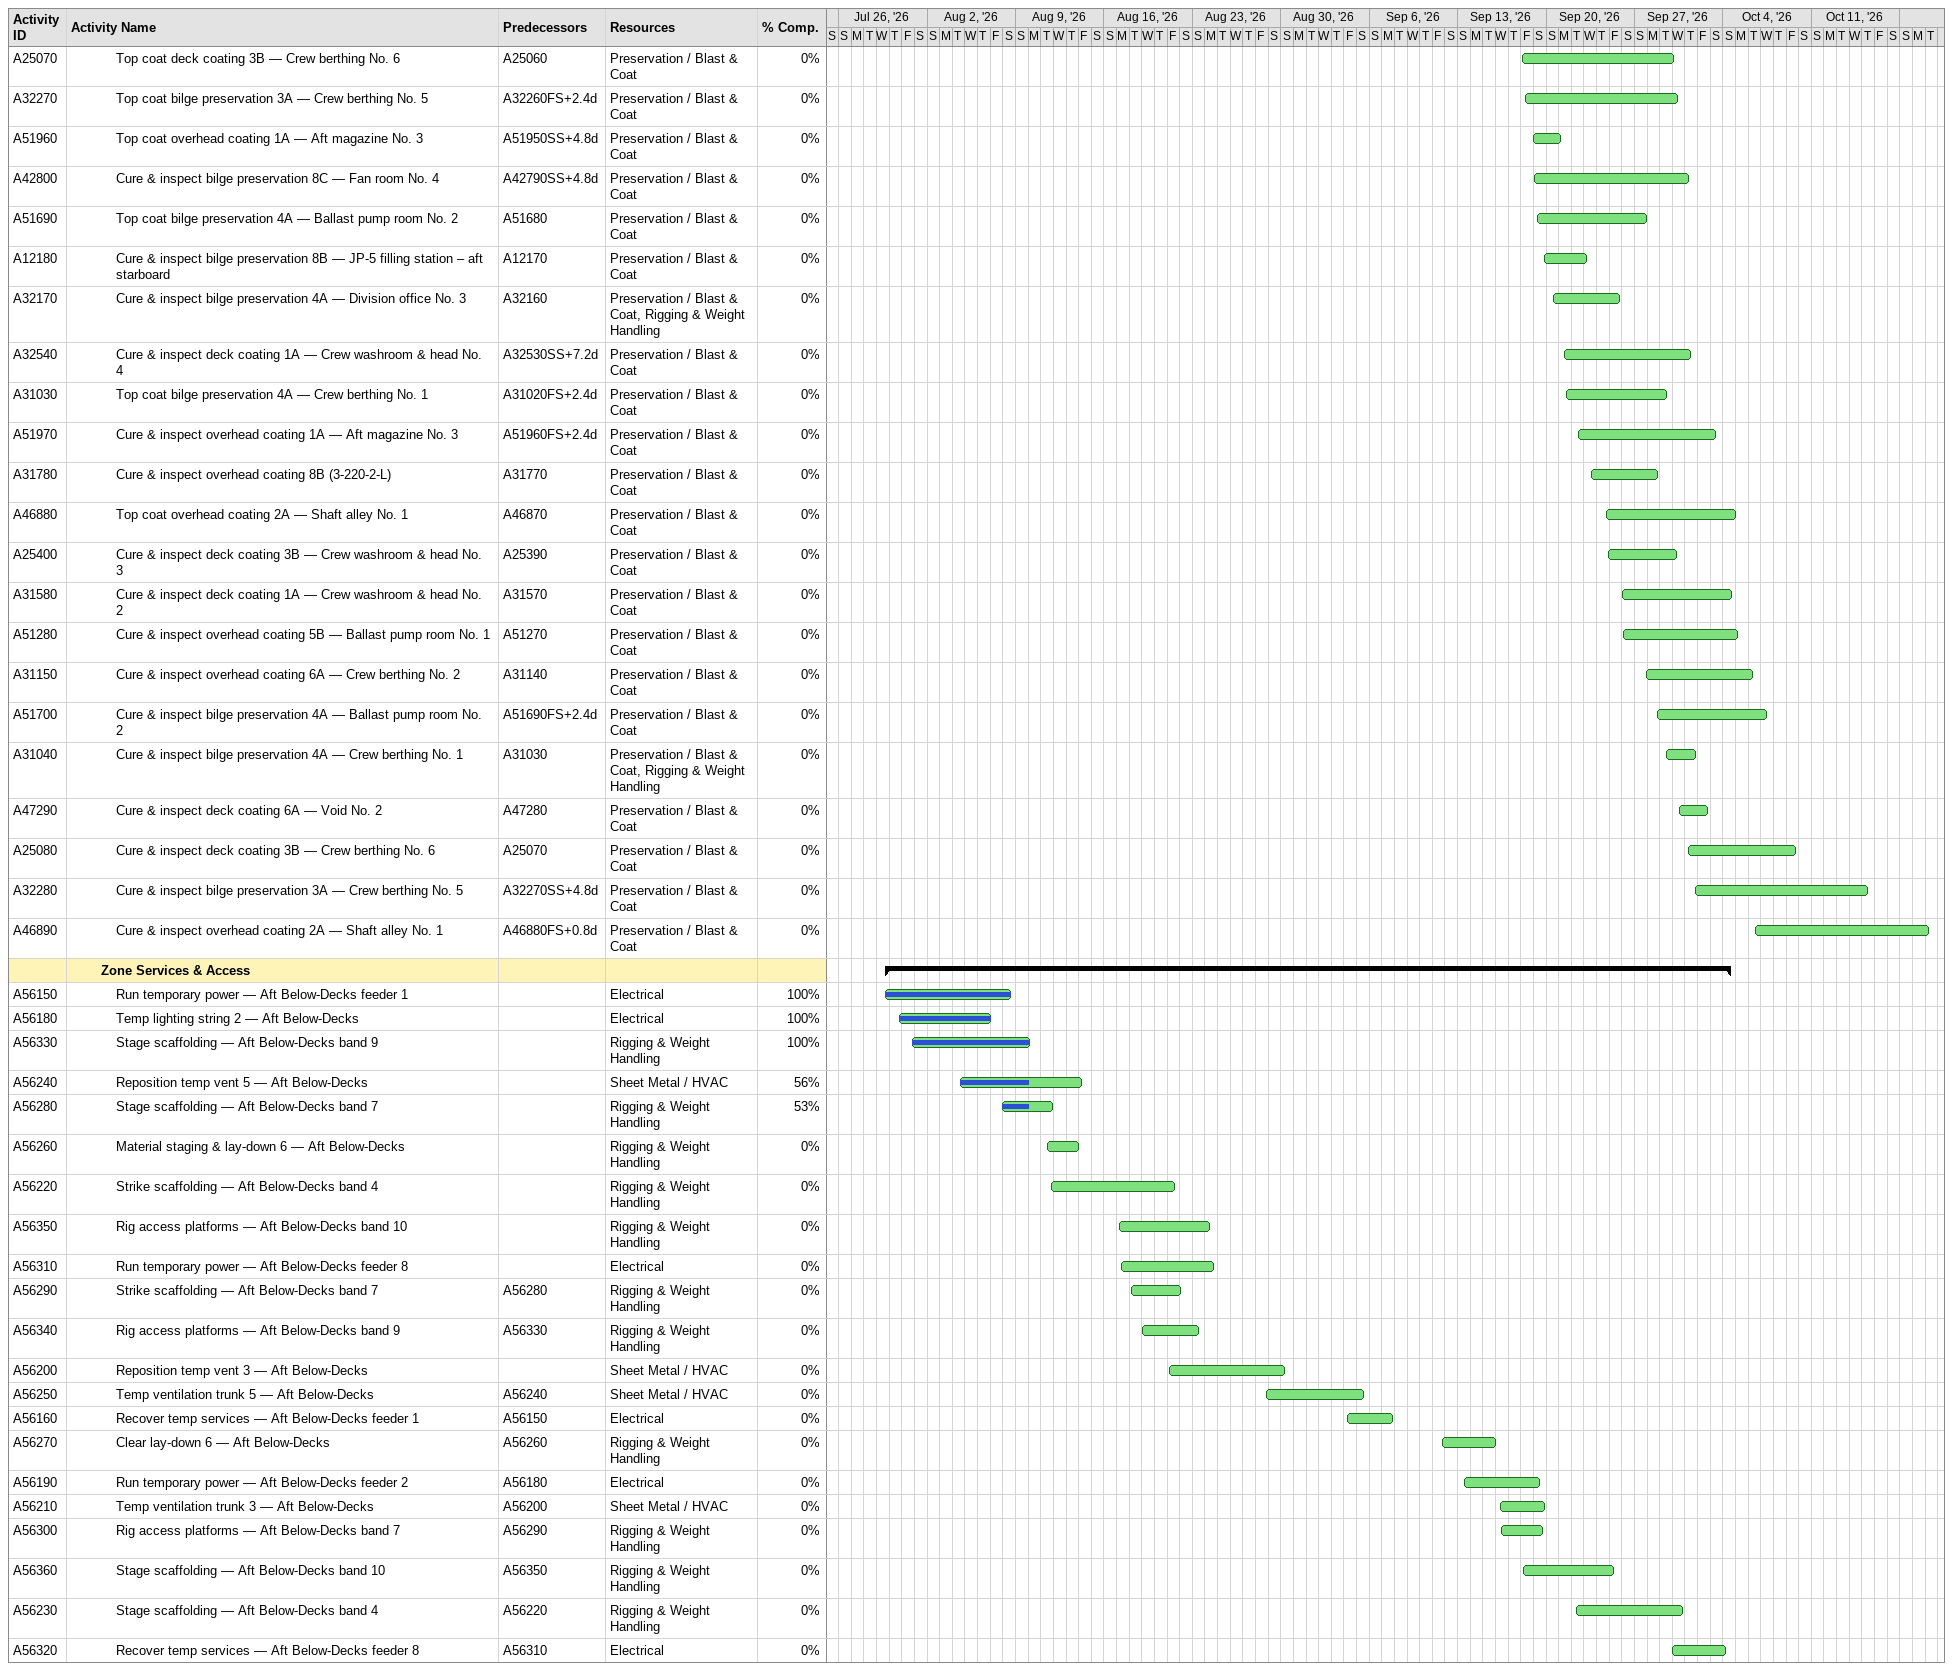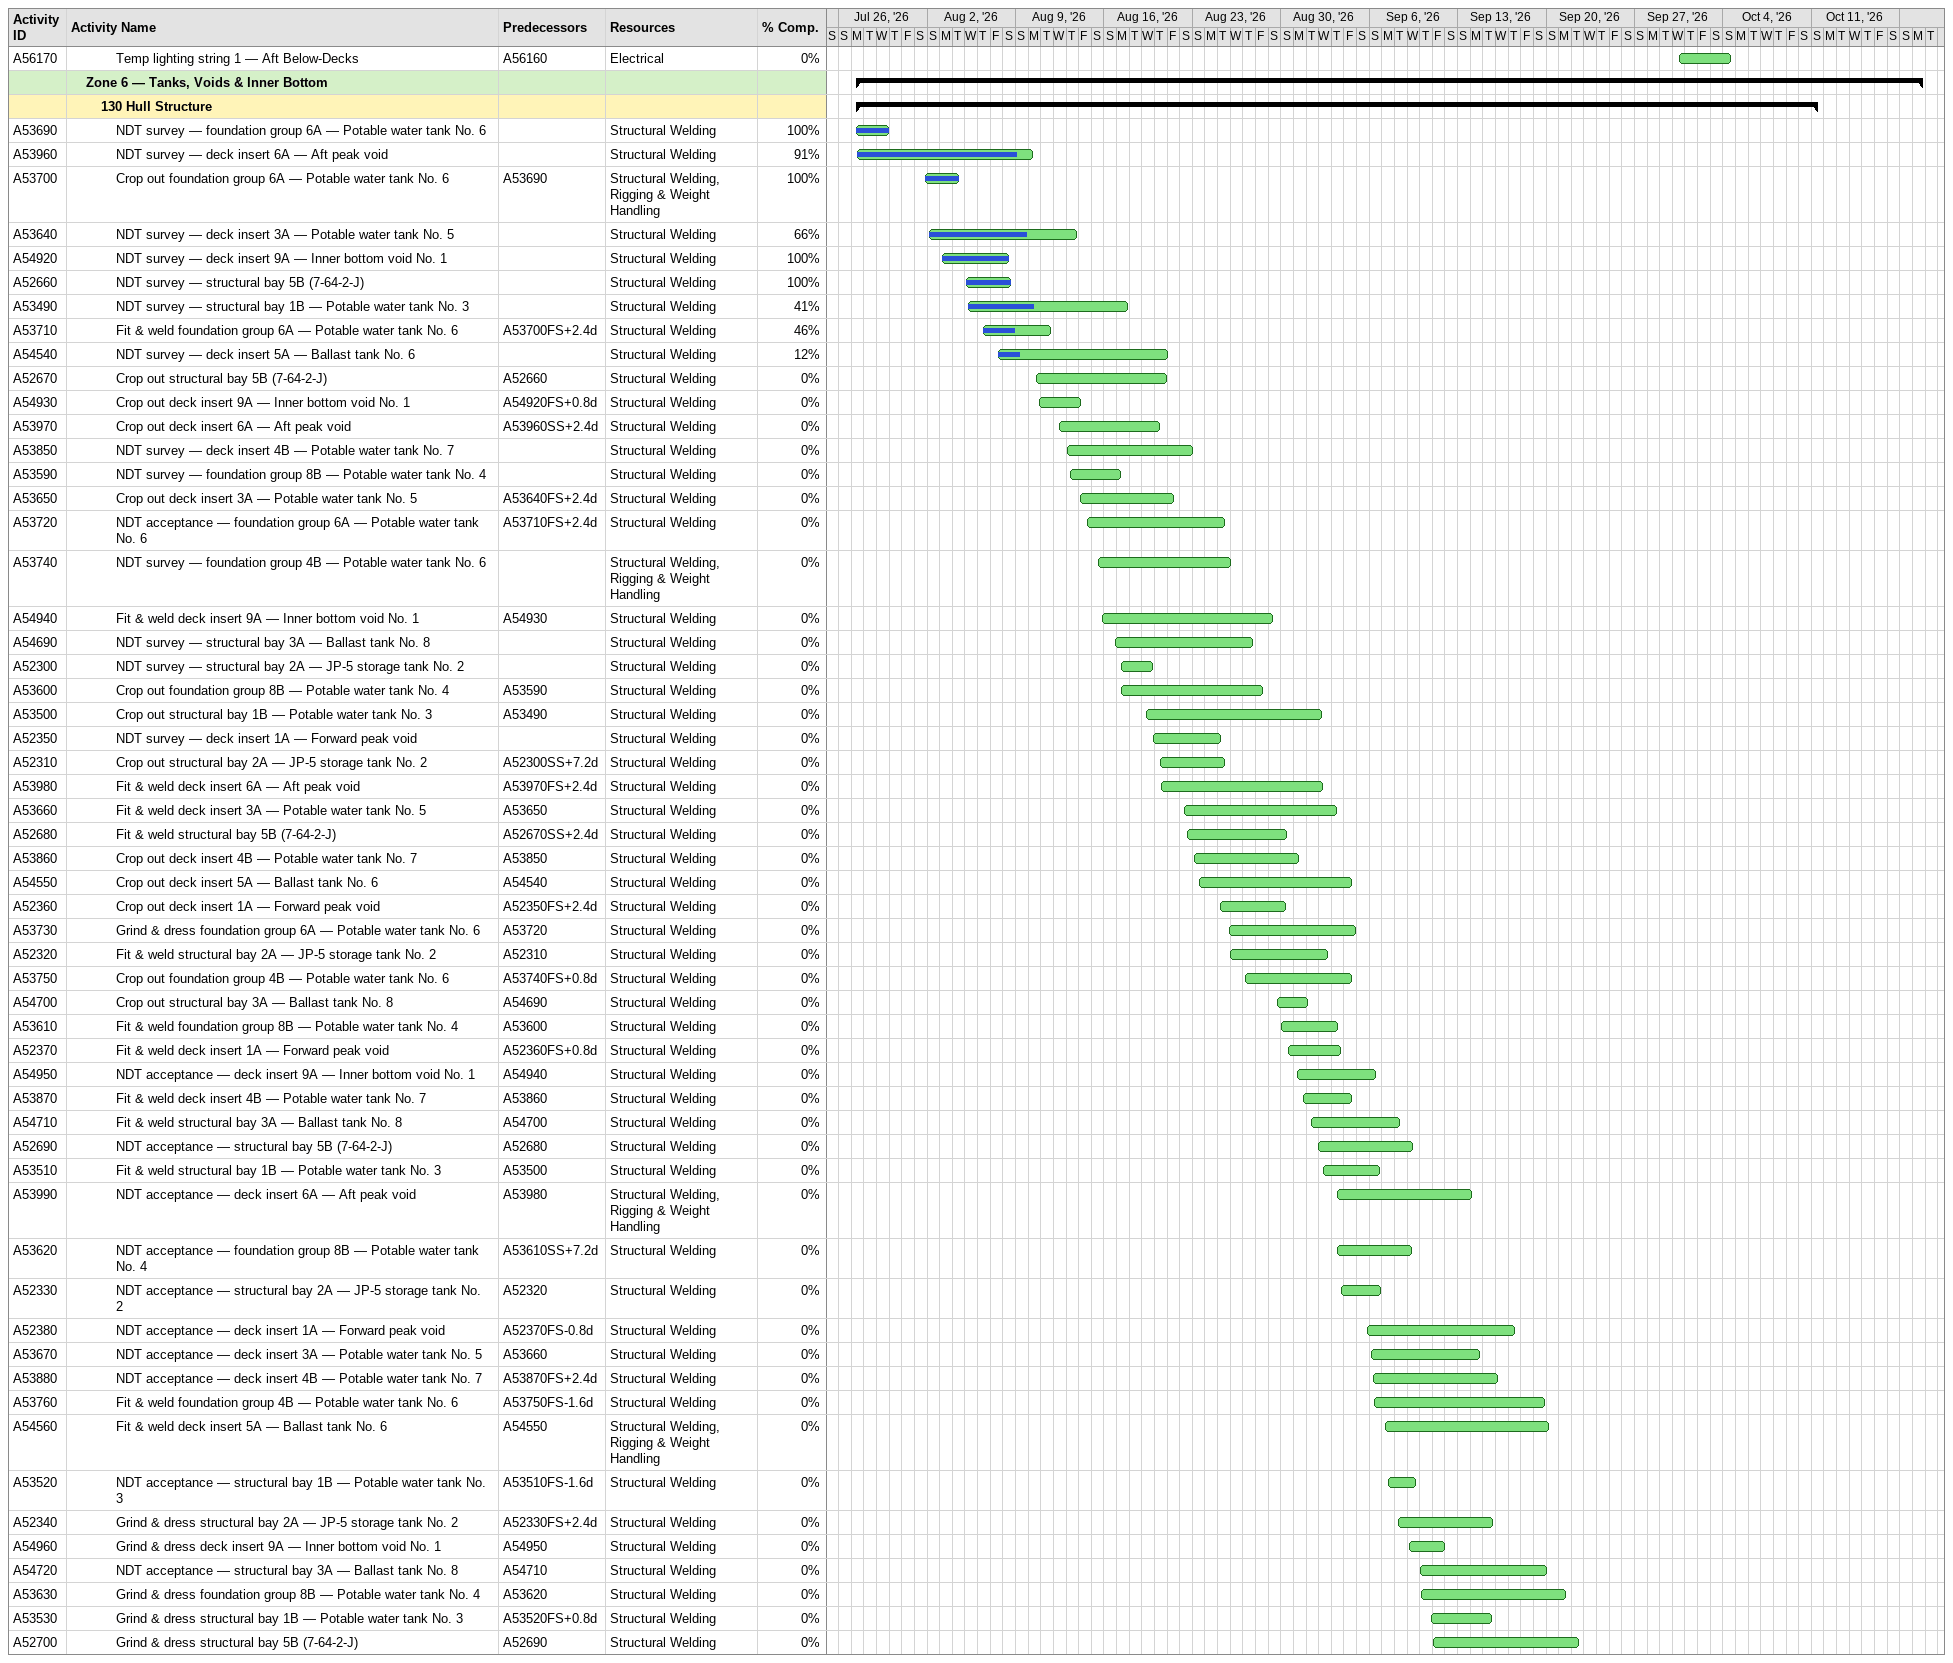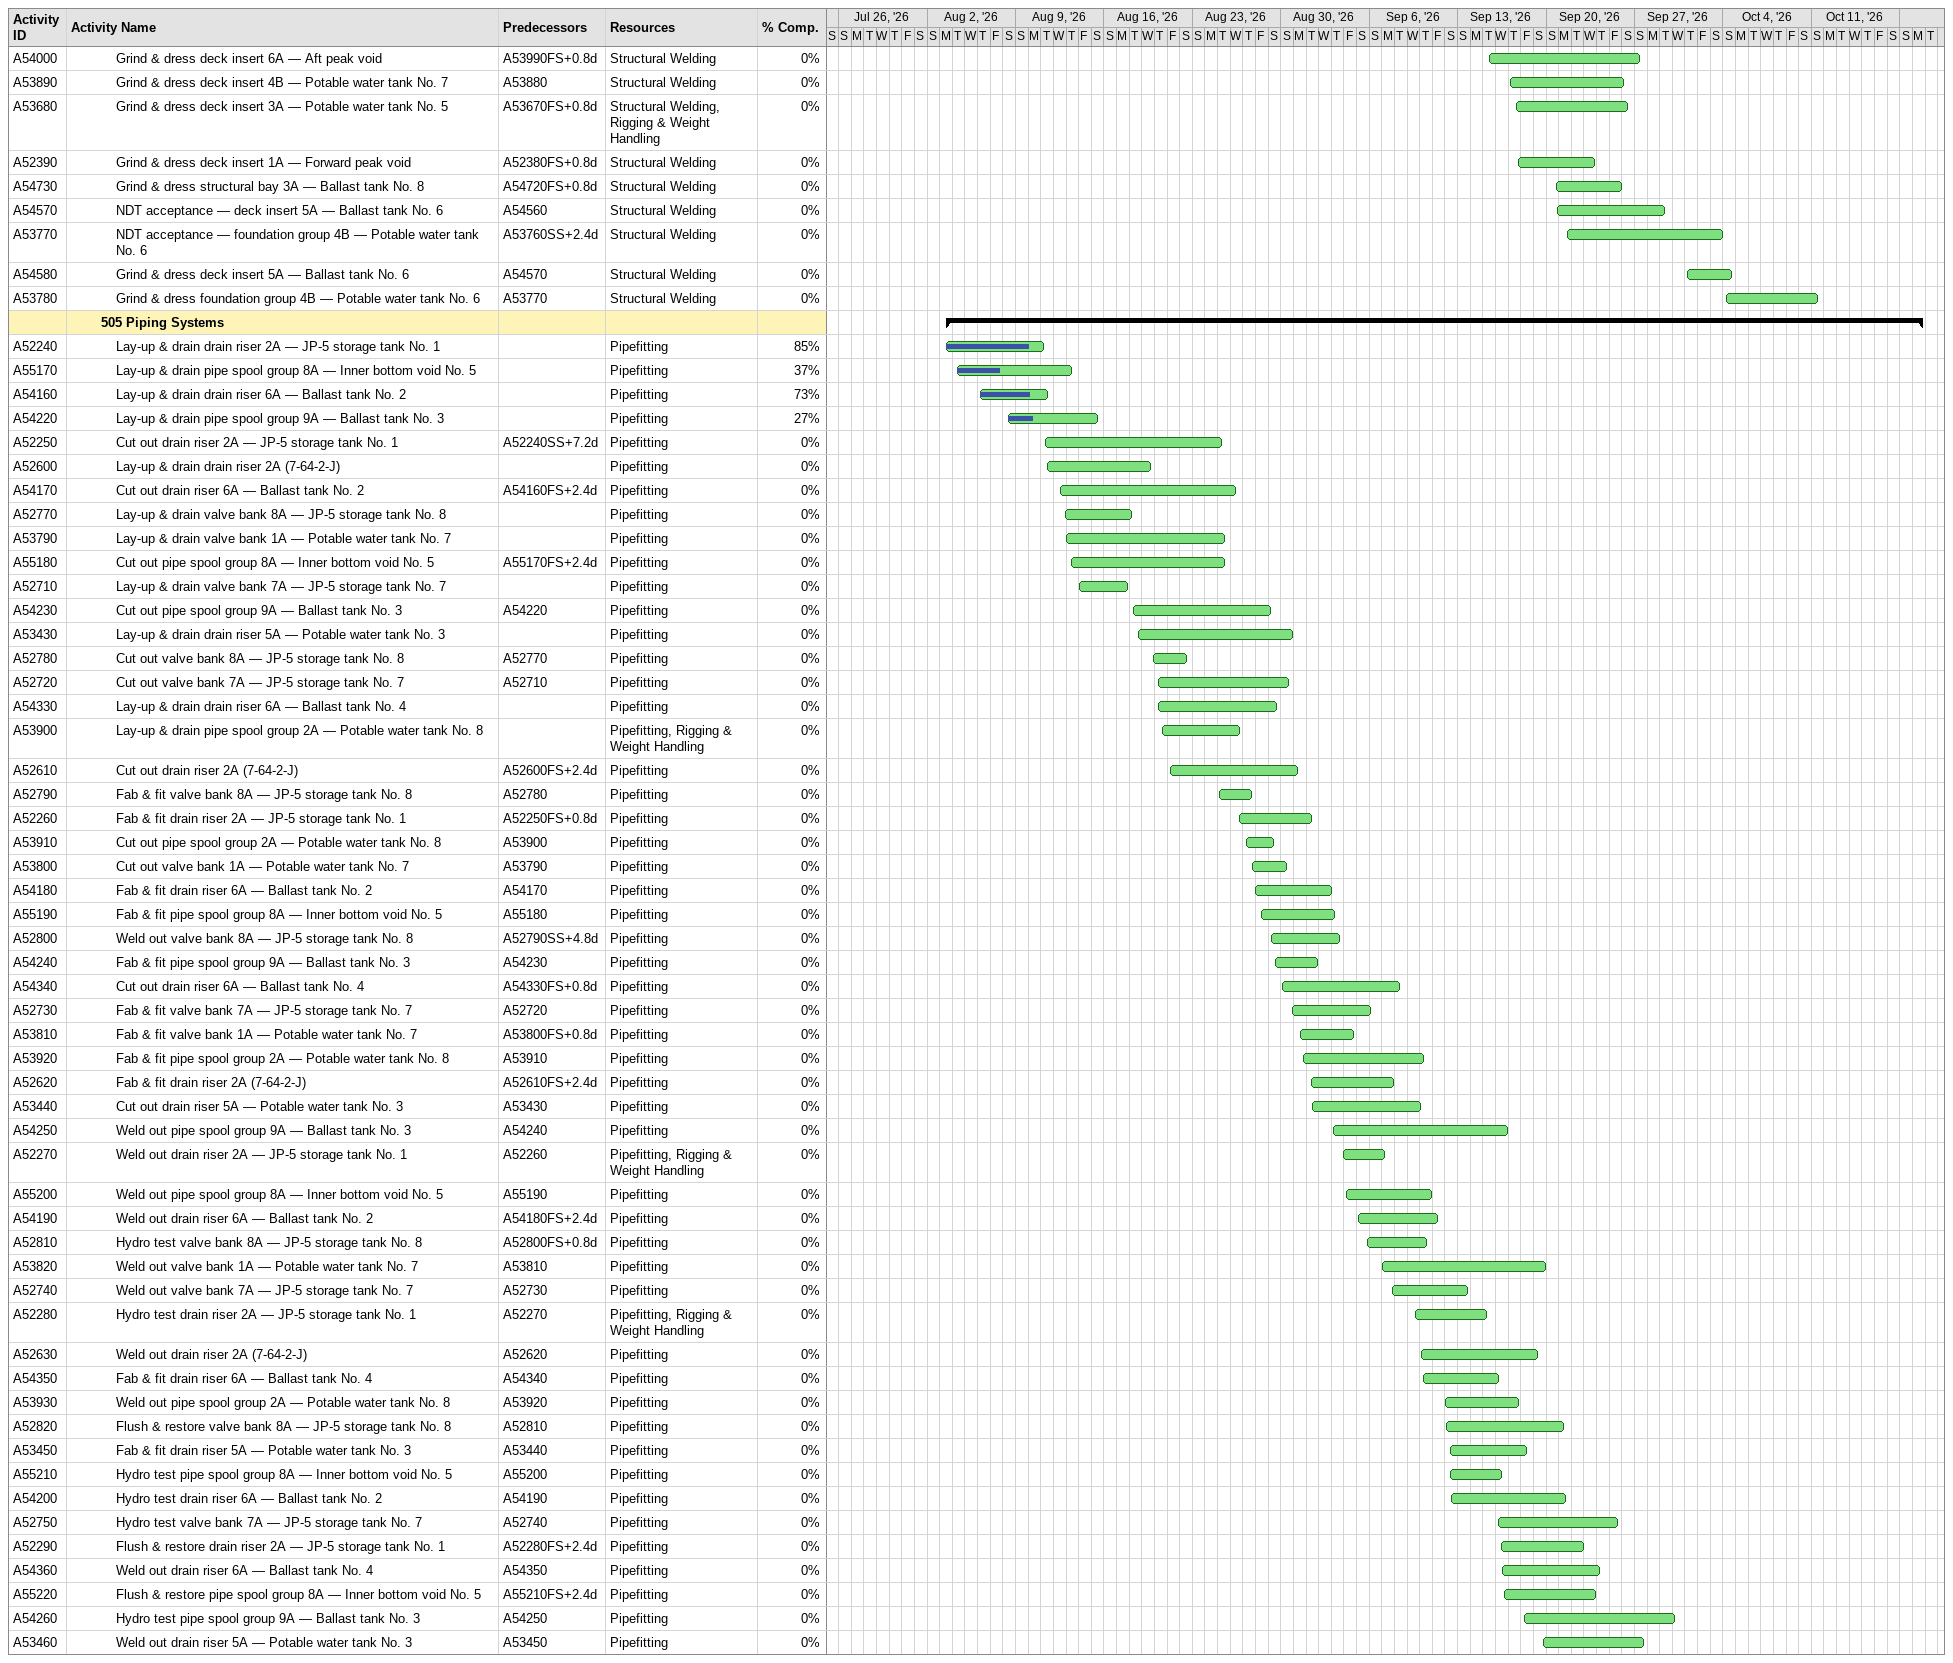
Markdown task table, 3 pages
| ID | Level | Task | Start | Finish | Predecessors | Resources | % complete |
|---|---|---|---|---|---|---|---|
| A25070 | 4 | Top coat deck coating 3B — Crew berthing No. 6 | 2026-09-18 | 2026-09-30 | A25060 | Preservation / Blast & Coat | 0 |
| A32270 | 4 | Top coat bilge preservation 3A — Crew berthing No. 5 | 2026-09-18 | 2026-09-30 | A32260FS+2.4d | Preservation / Blast & Coat | 0 |
| A51960 | 4 | Top coat overhead coating 1A — Aft magazine No. 3 | 2026-09-19 | 2026-09-21 | A51950SS+4.8d | Preservation / Blast & Coat | 0 |
| A42800 | 4 | Cure & inspect bilge preservation 8C — Fan room No. 4 | 2026-09-19 | 2026-10-01 | A42790SS+4.8d | Preservation / Blast & Coat | 0 |
| A51690 | 4 | Top coat bilge preservation 4A — Ballast pump room No. 2 | 2026-09-19 | 2026-09-27 | A51680 | Preservation / Blast & Coat | 0 |
| A12180 | 4 | Cure & inspect bilge preservation 8B — JP-5 filling station – aft starboard | 2026-09-19 | 2026-09-23 | A12170 | Preservation / Blast & Coat | 0 |
| A32170 | 4 | Cure & inspect bilge preservation 4A — Division office No. 3 | 2026-09-20 | 2026-09-25 | A32160 | Preservation / Blast & Coat, Rigging & Weight Handling | 0 |
| A32540 | 4 | Cure & inspect deck coating 1A — Crew washroom & head No. 4 | 2026-09-21 | 2026-10-01 | A32530SS+7.2d | Preservation / Blast & Coat | 0 |
| A31030 | 4 | Top coat bilge preservation 4A — Crew berthing No. 1 | 2026-09-21 | 2026-09-29 | A31020FS+2.4d | Preservation / Blast & Coat | 0 |
| A51970 | 4 | Cure & inspect overhead coating 1A — Aft magazine No. 3 | 2026-09-22 | 2026-10-03 | A51960FS+2.4d | Preservation / Blast & Coat | 0 |
| A31780 | 4 | Cure & inspect overhead coating 8B (3-220-2-L) | 2026-09-23 | 2026-09-28 | A31770 | Preservation / Blast & Coat | 0 |
| A46880 | 4 | Top coat overhead coating 2A — Shaft alley No. 1 | 2026-09-24 | 2026-10-04 | A46870 | Preservation / Blast & Coat | 0 |
| A25400 | 4 | Cure & inspect deck coating 3B — Crew washroom & head No. 3 | 2026-09-24 | 2026-09-30 | A25390 | Preservation / Blast & Coat | 0 |
| A31580 | 4 | Cure & inspect deck coating 1A — Crew washroom & head No. 2 | 2026-09-26 | 2026-10-04 | A31570 | Preservation / Blast & Coat | 0 |
| A51280 | 4 | Cure & inspect overhead coating 5B — Ballast pump room No. 1 | 2026-09-26 | 2026-10-05 | A51270 | Preservation / Blast & Coat | 0 |
| A31150 | 4 | Cure & inspect overhead coating 6A — Crew berthing No. 2 | 2026-09-27 | 2026-10-06 | A31140 | Preservation / Blast & Coat | 0 |
| A51700 | 4 | Cure & inspect bilge preservation 4A — Ballast pump room No. 2 | 2026-09-28 | 2026-10-07 | A51690FS+2.4d | Preservation / Blast & Coat | 0 |
| A31040 | 4 | Cure & inspect bilge preservation 4A — Crew berthing No. 1 | 2026-09-29 | 2026-10-01 | A31030 | Preservation / Blast & Coat, Rigging & Weight Handling | 0 |
| A47290 | 4 | Cure & inspect deck coating 6A — Void No. 2 | 2026-09-30 | 2026-10-02 | A47280 | Preservation / Blast & Coat | 0 |
| A25080 | 4 | Cure & inspect deck coating 3B — Crew berthing No. 6 | 2026-10-01 | 2026-10-09 | A25070 | Preservation / Blast & Coat | 0 |
| A32280 | 4 | Cure & inspect bilge preservation 3A — Crew berthing No. 5 | 2026-10-01 | 2026-10-15 | A32270SS+4.8d | Preservation / Blast & Coat | 0 |
| A46890 | 4 | Cure & inspect overhead coating 2A — Shaft alley No. 1 | 2026-10-06 | 2026-10-20 | A46880FS+0.8d | Preservation / Blast & Coat | 0 |
|  | 3 | **Zone Services & Access** | 2026-07-29 | 2026-10-04 |  |  |  |
| A56150 | 4 | Run temporary power — Aft Below-Decks feeder 1 | 2026-07-29 | 2026-08-08 |  | Electrical | 100 |
| A56180 | 4 | Temp lighting string 2 — Aft Below-Decks | 2026-07-30 | 2026-08-07 |  | Electrical | 100 |
| A56330 | 4 | Stage scaffolding — Aft Below-Decks band 9 | 2026-07-31 | 2026-08-10 |  | Rigging & Weight Handling | 100 |
| A56240 | 4 | Reposition temp vent 5 — Aft Below-Decks | 2026-08-04 | 2026-08-14 |  | Sheet Metal / HVAC | 56 |
| A56280 | 4 | Stage scaffolding — Aft Below-Decks band 7 | 2026-08-07 | 2026-08-11 |  | Rigging & Weight Handling | 53 |
| A56260 | 4 | Material staging & lay-down 6 — Aft Below-Decks | 2026-08-11 | 2026-08-14 |  | Rigging & Weight Handling | 0 |
| A56220 | 4 | Strike scaffolding — Aft Below-Decks band 4 | 2026-08-11 | 2026-08-21 |  | Rigging & Weight Handling | 0 |
| A56350 | 4 | Rig access platforms — Aft Below-Decks band 10 | 2026-08-17 | 2026-08-24 |  | Rigging & Weight Handling | 0 |
| A56310 | 4 | Run temporary power — Aft Below-Decks feeder 8 | 2026-08-17 | 2026-08-24 |  | Electrical | 0 |
| A56290 | 4 | Strike scaffolding — Aft Below-Decks band 7 | 2026-08-18 | 2026-08-22 | A56280 | Rigging & Weight Handling | 0 |
| A56340 | 4 | Rig access platforms — Aft Below-Decks band 9 | 2026-08-19 | 2026-08-23 | A56330 | Rigging & Weight Handling | 0 |
| A56200 | 4 | Reposition temp vent 3 — Aft Below-Decks | 2026-08-21 | 2026-08-30 |  | Sheet Metal / HVAC | 0 |
| A56250 | 4 | Temp ventilation trunk 5 — Aft Below-Decks | 2026-08-28 | 2026-09-05 | A56240 | Sheet Metal / HVAC | 0 |
| A56160 | 4 | Recover temp services — Aft Below-Decks feeder 1 | 2026-09-04 | 2026-09-07 | A56150 | Electrical | 0 |
| A56270 | 4 | Clear lay-down 6 — Aft Below-Decks | 2026-09-11 | 2026-09-16 | A56260 | Rigging & Weight Handling | 0 |
| A56190 | 4 | Run temporary power — Aft Below-Decks feeder 2 | 2026-09-13 | 2026-09-19 | A56180 | Electrical | 0 |
| A56210 | 4 | Temp ventilation trunk 3 — Aft Below-Decks | 2026-09-16 | 2026-09-19 | A56200 | Sheet Metal / HVAC | 0 |
| A56300 | 4 | Rig access platforms — Aft Below-Decks band 7 | 2026-09-16 | 2026-09-19 | A56290 | Rigging & Weight Handling | 0 |
| A56360 | 4 | Stage scaffolding — Aft Below-Decks band 10 | 2026-09-18 | 2026-09-25 | A56350 | Rigging & Weight Handling | 0 |
| A56230 | 4 | Stage scaffolding — Aft Below-Decks band 4 | 2026-09-22 | 2026-09-30 | A56220 | Rigging & Weight Handling | 0 |
| A56320 | 4 | Recover temp services — Aft Below-Decks feeder 8 | 2026-09-30 | 2026-10-04 | A56310 | Electrical | 0 |
| A56170 | 4 | Temp lighting string 1 — Aft Below-Decks | 2026-09-30 | 2026-10-04 | A56160 | Electrical | 0 |
|  | 2 | **Zone 6 — Tanks, Voids & Inner Bottom** | 2026-07-27 | 2026-10-19 |  |  |  |
|  | 3 | **130 Hull Structure** | 2026-07-27 | 2026-10-11 |  |  |  |
| A53690 | 4 | NDT survey — foundation group 6A — Potable water tank No. 6 | 2026-07-27 | 2026-07-29 |  | Structural Welding | 100 |
| A53960 | 4 | NDT survey — deck insert 6A — Aft peak void | 2026-07-27 | 2026-08-10 |  | Structural Welding | 91 |
| A53700 | 4 | Crop out foundation group 6A — Potable water tank No. 6 | 2026-08-01 | 2026-08-04 | A53690 | Structural Welding, Rigging & Weight Handling | 100 |
| A53640 | 4 | NDT survey — deck insert 3A — Potable water tank No. 5 | 2026-08-02 | 2026-08-13 |  | Structural Welding | 66 |
| A54920 | 4 | NDT survey — deck insert 9A — Inner bottom void No. 1 | 2026-08-03 | 2026-08-08 |  | Structural Welding | 100 |
| A52660 | 4 | NDT survey — structural bay 5B (7-64-2-J) | 2026-08-05 | 2026-08-08 |  | Structural Welding | 100 |
| A53490 | 4 | NDT survey — structural bay 1B — Potable water tank No. 3 | 2026-08-05 | 2026-08-17 |  | Structural Welding | 41 |
| A53710 | 4 | Fit & weld foundation group 6A — Potable water tank No. 6 | 2026-08-06 | 2026-08-11 | A53700FS+2.4d | Structural Welding | 46 |
| A54540 | 4 | NDT survey — deck insert 5A — Ballast tank No. 6 | 2026-08-07 | 2026-08-21 |  | Structural Welding | 12 |
| A52670 | 4 | Crop out structural bay 5B (7-64-2-J) | 2026-08-10 | 2026-08-20 | A52660 | Structural Welding | 0 |
| A54930 | 4 | Crop out deck insert 9A — Inner bottom void No. 1 | 2026-08-10 | 2026-08-14 | A54920FS+0.8d | Structural Welding | 0 |
| A53970 | 4 | Crop out deck insert 6A — Aft peak void | 2026-08-12 | 2026-08-20 | A53960SS+2.4d | Structural Welding | 0 |
| A53850 | 4 | NDT survey — deck insert 4B — Potable water tank No. 7 | 2026-08-13 | 2026-08-23 |  | Structural Welding | 0 |
| A53590 | 4 | NDT survey — foundation group 8B — Potable water tank No. 4 | 2026-08-13 | 2026-08-17 |  | Structural Welding | 0 |
| A53650 | 4 | Crop out deck insert 3A — Potable water tank No. 5 | 2026-08-14 | 2026-08-21 | A53640FS+2.4d | Structural Welding | 0 |
| A53720 | 4 | NDT acceptance — foundation group 6A — Potable water tank No. 6 | 2026-08-14 | 2026-08-25 | A53710FS+2.4d | Structural Welding | 0 |
| A53740 | 4 | NDT survey — foundation group 4B — Potable water tank No. 6 | 2026-08-15 | 2026-08-26 |  | Structural Welding, Rigging & Weight Handling | 0 |
| A54940 | 4 | Fit & weld deck insert 9A — Inner bottom void No. 1 | 2026-08-15 | 2026-08-29 | A54930 | Structural Welding | 0 |
| A54690 | 4 | NDT survey — structural bay 3A — Ballast tank No. 8 | 2026-08-16 | 2026-08-27 |  | Structural Welding | 0 |
| A52300 | 4 | NDT survey — structural bay 2A — JP-5 storage tank No. 2 | 2026-08-17 | 2026-08-19 |  | Structural Welding | 0 |
| A53600 | 4 | Crop out foundation group 8B — Potable water tank No. 4 | 2026-08-17 | 2026-08-28 | A53590 | Structural Welding | 0 |
| A53500 | 4 | Crop out structural bay 1B — Potable water tank No. 3 | 2026-08-19 | 2026-09-02 | A53490 | Structural Welding | 0 |
| A52350 | 4 | NDT survey — deck insert 1A — Forward peak void | 2026-08-19 | 2026-08-25 |  | Structural Welding | 0 |
| A52310 | 4 | Crop out structural bay 2A — JP-5 storage tank No. 2 | 2026-08-20 | 2026-08-25 | A52300SS+7.2d | Structural Welding | 0 |
| A53980 | 4 | Fit & weld deck insert 6A — Aft peak void | 2026-08-20 | 2026-09-02 | A53970FS+2.4d | Structural Welding | 0 |
| A53660 | 4 | Fit & weld deck insert 3A — Potable water tank No. 5 | 2026-08-22 | 2026-09-03 | A53650 | Structural Welding | 0 |
| A52680 | 4 | Fit & weld structural bay 5B (7-64-2-J) | 2026-08-22 | 2026-08-30 | A52670SS+2.4d | Structural Welding | 0 |
| A53860 | 4 | Crop out deck insert 4B — Potable water tank No. 7 | 2026-08-23 | 2026-08-31 | A53850 | Structural Welding | 0 |
| A54550 | 4 | Crop out deck insert 5A — Ballast tank No. 6 | 2026-08-23 | 2026-09-04 | A54540 | Structural Welding | 0 |
| A52360 | 4 | Crop out deck insert 1A — Forward peak void | 2026-08-25 | 2026-08-30 | A52350FS+2.4d | Structural Welding | 0 |
| A53730 | 4 | Grind & dress foundation group 6A — Potable water tank No. 6 | 2026-08-25 | 2026-09-04 | A53720 | Structural Welding | 0 |
| A52320 | 4 | Fit & weld structural bay 2A — JP-5 storage tank No. 2 | 2026-08-26 | 2026-09-02 | A52310 | Structural Welding | 0 |
| A53750 | 4 | Crop out foundation group 4B — Potable water tank No. 6 | 2026-08-27 | 2026-09-04 | A53740FS+0.8d | Structural Welding | 0 |
| A54700 | 4 | Crop out structural bay 3A — Ballast tank No. 8 | 2026-08-29 | 2026-09-01 | A54690 | Structural Welding | 0 |
| A53610 | 4 | Fit & weld foundation group 8B — Potable water tank No. 4 | 2026-08-30 | 2026-09-03 | A53600 | Structural Welding | 0 |
| A52370 | 4 | Fit & weld deck insert 1A — Forward peak void | 2026-08-30 | 2026-09-03 | A52360FS+0.8d | Structural Welding | 0 |
| A54950 | 4 | NDT acceptance — deck insert 9A — Inner bottom void No. 1 | 2026-08-31 | 2026-09-06 | A54940 | Structural Welding | 0 |
| A53870 | 4 | Fit & weld deck insert 4B — Potable water tank No. 7 | 2026-08-31 | 2026-09-04 | A53860 | Structural Welding | 0 |
| A54710 | 4 | Fit & weld structural bay 3A — Ballast tank No. 8 | 2026-09-01 | 2026-09-08 | A54700 | Structural Welding | 0 |
| A52690 | 4 | NDT acceptance — structural bay 5B (7-64-2-J) | 2026-09-01 | 2026-09-09 | A52680 | Structural Welding | 0 |
| A53510 | 4 | Fit & weld structural bay 1B — Potable water tank No. 3 | 2026-09-02 | 2026-09-06 | A53500 | Structural Welding | 0 |
| A53990 | 4 | NDT acceptance — deck insert 6A — Aft peak void | 2026-09-03 | 2026-09-14 | A53980 | Structural Welding, Rigging & Weight Handling | 0 |
| A53620 | 4 | NDT acceptance — foundation group 8B — Potable water tank No. 4 | 2026-09-03 | 2026-09-09 | A53610SS+7.2d | Structural Welding | 0 |
| A52330 | 4 | NDT acceptance — structural bay 2A — JP-5 storage tank No. 2 | 2026-09-03 | 2026-09-06 | A52320 | Structural Welding | 0 |
| A52380 | 4 | NDT acceptance — deck insert 1A — Forward peak void | 2026-09-05 | 2026-09-17 | A52370FS-0.8d | Structural Welding | 0 |
| A53670 | 4 | NDT acceptance — deck insert 3A — Potable water tank No. 5 | 2026-09-06 | 2026-09-14 | A53660 | Structural Welding | 0 |
| A53880 | 4 | NDT acceptance — deck insert 4B — Potable water tank No. 7 | 2026-09-06 | 2026-09-16 | A53870FS+2.4d | Structural Welding | 0 |
| A53760 | 4 | Fit & weld foundation group 4B — Potable water tank No. 6 | 2026-09-06 | 2026-09-19 | A53750FS-1.6d | Structural Welding | 0 |
| A54560 | 4 | Fit & weld deck insert 5A — Ballast tank No. 6 | 2026-09-07 | 2026-09-20 | A54550 | Structural Welding, Rigging & Weight Handling | 0 |
| A53520 | 4 | NDT acceptance — structural bay 1B — Potable water tank No. 3 | 2026-09-07 | 2026-09-09 | A53510FS-1.6d | Structural Welding | 0 |
| A52340 | 4 | Grind & dress structural bay 2A — JP-5 storage tank No. 2 | 2026-09-08 | 2026-09-15 | A52330FS+2.4d | Structural Welding | 0 |
| A54960 | 4 | Grind & dress deck insert 9A — Inner bottom void No. 1 | 2026-09-09 | 2026-09-11 | A54950 | Structural Welding | 0 |
| A54720 | 4 | NDT acceptance — structural bay 3A — Ballast tank No. 8 | 2026-09-10 | 2026-09-20 | A54710 | Structural Welding | 0 |
| A53630 | 4 | Grind & dress foundation group 8B — Potable water tank No. 4 | 2026-09-10 | 2026-09-21 | A53620 | Structural Welding | 0 |
| A53530 | 4 | Grind & dress structural bay 1B — Potable water tank No. 3 | 2026-09-10 | 2026-09-15 | A53520FS+0.8d | Structural Welding | 0 |
| A52700 | 4 | Grind & dress structural bay 5B (7-64-2-J) | 2026-09-11 | 2026-09-22 | A52690 | Structural Welding | 0 |
| A54000 | 4 | Grind & dress deck insert 6A — Aft peak void | 2026-09-15 | 2026-09-27 | A53990FS+0.8d | Structural Welding | 0 |
| A53890 | 4 | Grind & dress deck insert 4B — Potable water tank No. 7 | 2026-09-17 | 2026-09-26 | A53880 | Structural Welding | 0 |
| A53680 | 4 | Grind & dress deck insert 3A — Potable water tank No. 5 | 2026-09-17 | 2026-09-26 | A53670FS+0.8d | Structural Welding, Rigging & Weight Handling | 0 |
| A52390 | 4 | Grind & dress deck insert 1A — Forward peak void | 2026-09-17 | 2026-09-23 | A52380FS+0.8d | Structural Welding | 0 |
| A54730 | 4 | Grind & dress structural bay 3A — Ballast tank No. 8 | 2026-09-20 | 2026-09-25 | A54720FS+0.8d | Structural Welding | 0 |
| A54570 | 4 | NDT acceptance — deck insert 5A — Ballast tank No. 6 | 2026-09-20 | 2026-09-29 | A54560 | Structural Welding | 0 |
| A53770 | 4 | NDT acceptance — foundation group 4B — Potable water tank No. 6 | 2026-09-21 | 2026-10-03 | A53760SS+2.4d | Structural Welding | 0 |
| A54580 | 4 | Grind & dress deck insert 5A — Ballast tank No. 6 | 2026-10-01 | 2026-10-04 | A54570 | Structural Welding | 0 |
| A53780 | 4 | Grind & dress foundation group 4B — Potable water tank No. 6 | 2026-10-04 | 2026-10-11 | A53770 | Structural Welding | 0 |
|  | 3 | **505 Piping Systems** | 2026-08-03 | 2026-10-19 |  |  |  |
| A52240 | 4 | Lay-up & drain drain riser 2A — JP-5 storage tank No. 1 | 2026-08-03 | 2026-08-11 |  | Pipefitting | 85 |
| A55170 | 4 | Lay-up & drain pipe spool group 8A — Inner bottom void No. 5 | 2026-08-04 | 2026-08-13 |  | Pipefitting | 37 |
| A54160 | 4 | Lay-up & drain drain riser 6A — Ballast tank No. 2 | 2026-08-06 | 2026-08-11 |  | Pipefitting | 73 |
| A54220 | 4 | Lay-up & drain pipe spool group 9A — Ballast tank No. 3 | 2026-08-08 | 2026-08-15 |  | Pipefitting | 27 |
| A52250 | 4 | Cut out drain riser 2A — JP-5 storage tank No. 1 | 2026-08-11 | 2026-08-25 | A52240SS+7.2d | Pipefitting | 0 |
| A52600 | 4 | Lay-up & drain drain riser 2A (7-64-2-J) | 2026-08-11 | 2026-08-19 |  | Pipefitting | 0 |
| A54170 | 4 | Cut out drain riser 6A — Ballast tank No. 2 | 2026-08-12 | 2026-08-26 | A54160FS+2.4d | Pipefitting | 0 |
| A52770 | 4 | Lay-up & drain valve bank 8A — JP-5 storage tank No. 8 | 2026-08-12 | 2026-08-18 |  | Pipefitting | 0 |
| A53790 | 4 | Lay-up & drain valve bank 1A — Potable water tank No. 7 | 2026-08-13 | 2026-08-25 |  | Pipefitting | 0 |
| A55180 | 4 | Cut out pipe spool group 8A — Inner bottom void No. 5 | 2026-08-13 | 2026-08-25 | A55170FS+2.4d | Pipefitting | 0 |
| A52710 | 4 | Lay-up & drain valve bank 7A — JP-5 storage tank No. 7 | 2026-08-14 | 2026-08-17 |  | Pipefitting | 0 |
| A54230 | 4 | Cut out pipe spool group 9A — Ballast tank No. 3 | 2026-08-18 | 2026-08-29 | A54220 | Pipefitting | 0 |
| A53430 | 4 | Lay-up & drain drain riser 5A — Potable water tank No. 3 | 2026-08-18 | 2026-08-30 |  | Pipefitting | 0 |
| A52780 | 4 | Cut out valve bank 8A — JP-5 storage tank No. 8 | 2026-08-19 | 2026-08-22 | A52770 | Pipefitting | 0 |
| A52720 | 4 | Cut out valve bank 7A — JP-5 storage tank No. 7 | 2026-08-20 | 2026-08-30 | A52710 | Pipefitting | 0 |
| A54330 | 4 | Lay-up & drain drain riser 6A — Ballast tank No. 4 | 2026-08-20 | 2026-08-29 |  | Pipefitting | 0 |
| A53900 | 4 | Lay-up & drain pipe spool group 2A — Potable water tank No. 8 | 2026-08-20 | 2026-08-26 |  | Pipefitting, Rigging & Weight Handling | 0 |
| A52610 | 4 | Cut out drain riser 2A (7-64-2-J) | 2026-08-21 | 2026-08-31 | A52600FS+2.4d | Pipefitting | 0 |
| A52790 | 4 | Fab & fit valve bank 8A — JP-5 storage tank No. 8 | 2026-08-25 | 2026-08-27 | A52780 | Pipefitting | 0 |
| A52260 | 4 | Fab & fit drain riser 2A — JP-5 storage tank No. 1 | 2026-08-26 | 2026-09-01 | A52250FS+0.8d | Pipefitting | 0 |
| A53910 | 4 | Cut out pipe spool group 2A — Potable water tank No. 8 | 2026-08-27 | 2026-08-29 | A53900 | Pipefitting | 0 |
| A53800 | 4 | Cut out valve bank 1A — Potable water tank No. 7 | 2026-08-27 | 2026-08-30 | A53790 | Pipefitting | 0 |
| A54180 | 4 | Fab & fit drain riser 6A — Ballast tank No. 2 | 2026-08-27 | 2026-09-03 | A54170 | Pipefitting | 0 |
| A55190 | 4 | Fab & fit pipe spool group 8A — Inner bottom void No. 5 | 2026-08-28 | 2026-09-03 | A55180 | Pipefitting | 0 |
| A52800 | 4 | Weld out valve bank 8A — JP-5 storage tank No. 8 | 2026-08-29 | 2026-09-03 | A52790SS+4.8d | Pipefitting | 0 |
| A54240 | 4 | Fab & fit pipe spool group 9A — Ballast tank No. 3 | 2026-08-29 | 2026-09-01 | A54230 | Pipefitting | 0 |
| A54340 | 4 | Cut out drain riser 6A — Ballast tank No. 4 | 2026-08-30 | 2026-09-08 | A54330FS+0.8d | Pipefitting | 0 |
| A52730 | 4 | Fab & fit valve bank 7A — JP-5 storage tank No. 7 | 2026-08-30 | 2026-09-06 | A52720 | Pipefitting | 0 |
| A53810 | 4 | Fab & fit valve bank 1A — Potable water tank No. 7 | 2026-08-31 | 2026-09-04 | A53800FS+0.8d | Pipefitting | 0 |
| A53920 | 4 | Fab & fit pipe spool group 2A — Potable water tank No. 8 | 2026-08-31 | 2026-09-10 | A53910 | Pipefitting | 0 |
| A52620 | 4 | Fab & fit drain riser 2A (7-64-2-J) | 2026-09-01 | 2026-09-07 | A52610FS+2.4d | Pipefitting | 0 |
| A53440 | 4 | Cut out drain riser 5A — Potable water tank No. 3 | 2026-09-01 | 2026-09-10 | A53430 | Pipefitting | 0 |
| A54250 | 4 | Weld out pipe spool group 9A — Ballast tank No. 3 | 2026-09-03 | 2026-09-16 | A54240 | Pipefitting | 0 |
| A52270 | 4 | Weld out drain riser 2A — JP-5 storage tank No. 1 | 2026-09-03 | 2026-09-07 | A52260 | Pipefitting, Rigging & Weight Handling | 0 |
| A55200 | 4 | Weld out pipe spool group 8A — Inner bottom void No. 5 | 2026-09-04 | 2026-09-10 | A55190 | Pipefitting | 0 |
| A54190 | 4 | Weld out drain riser 6A — Ballast tank No. 2 | 2026-09-05 | 2026-09-11 | A54180FS+2.4d | Pipefitting | 0 |
| A52810 | 4 | Hydro test valve bank 8A — JP-5 storage tank No. 8 | 2026-09-05 | 2026-09-10 | A52800FS+0.8d | Pipefitting | 0 |
| A53820 | 4 | Weld out valve bank 1A — Potable water tank No. 7 | 2026-09-07 | 2026-09-19 | A53810 | Pipefitting | 0 |
| A52740 | 4 | Weld out valve bank 7A — JP-5 storage tank No. 7 | 2026-09-07 | 2026-09-13 | A52730 | Pipefitting | 0 |
| A52280 | 4 | Hydro test drain riser 2A — JP-5 storage tank No. 1 | 2026-09-09 | 2026-09-15 | A52270 | Pipefitting, Rigging & Weight Handling | 0 |
| A52630 | 4 | Weld out drain riser 2A (7-64-2-J) | 2026-09-10 | 2026-09-19 | A52620 | Pipefitting | 0 |
| A54350 | 4 | Fab & fit drain riser 6A — Ballast tank No. 4 | 2026-09-10 | 2026-09-16 | A54340 | Pipefitting | 0 |
| A53930 | 4 | Weld out pipe spool group 2A — Potable water tank No. 8 | 2026-09-12 | 2026-09-17 | A53920 | Pipefitting | 0 |
| A52820 | 4 | Flush & restore valve bank 8A — JP-5 storage tank No. 8 | 2026-09-12 | 2026-09-21 | A52810 | Pipefitting | 0 |
| A53450 | 4 | Fab & fit drain riser 5A — Potable water tank No. 3 | 2026-09-12 | 2026-09-18 | A53440 | Pipefitting | 0 |
| A55210 | 4 | Hydro test pipe spool group 8A — Inner bottom void No. 5 | 2026-09-12 | 2026-09-16 | A55200 | Pipefitting | 0 |
| A54200 | 4 | Hydro test drain riser 6A — Ballast tank No. 2 | 2026-09-12 | 2026-09-21 | A54190 | Pipefitting | 0 |
| A52750 | 4 | Hydro test valve bank 7A — JP-5 storage tank No. 7 | 2026-09-16 | 2026-09-25 | A52740 | Pipefitting | 0 |
| A52290 | 4 | Flush & restore drain riser 2A — JP-5 storage tank No. 1 | 2026-09-16 | 2026-09-22 | A52280FS+2.4d | Pipefitting | 0 |
| A54360 | 4 | Weld out drain riser 6A — Ballast tank No. 4 | 2026-09-16 | 2026-09-24 | A54350 | Pipefitting | 0 |
| A55220 | 4 | Flush & restore pipe spool group 8A — Inner bottom void No. 5 | 2026-09-16 | 2026-09-23 | A55210FS+2.4d | Pipefitting | 0 |
| A54260 | 4 | Hydro test pipe spool group 9A — Ballast tank No. 3 | 2026-09-18 | 2026-09-30 | A54250 | Pipefitting | 0 |
| A53460 | 4 | Weld out drain riser 5A — Potable water tank No. 3 | 2026-09-19 | 2026-09-27 | A53450 | Pipefitting | 0 |
